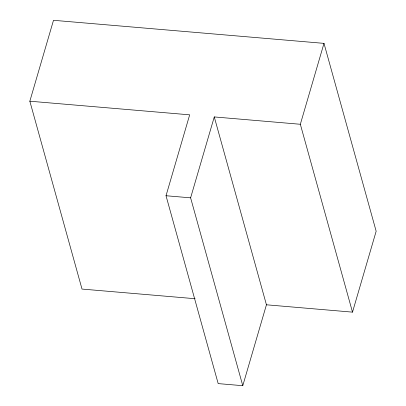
<?xml version="1.0" encoding="UTF-8"?>
<svg xmlns="http://www.w3.org/2000/svg" width="406" height="406" viewBox="0 0 406 406"><rect width="100%" height="100%" fill="white"/><g stroke="black" fill="none" stroke-linecap="round" stroke-linejoin="round"><path stroke-width="0.61" d="M195.093 298.714L82.007 289.067L29.841 101.206L53.496 20.3L323.993 43.366L376.159 231.232L352.504 312.138L266.438 304.794L214.272 116.933L300.338 124.272L352.504 312.138M266.438 304.794L242.778 385.7L218.184 383.604L166.018 195.738L189.678 114.837L29.841 101.206M242.778 385.7L190.612 197.834L214.272 116.933M300.338 124.272L323.993 43.366M166.018 195.738L190.612 197.834"/></g></svg>
